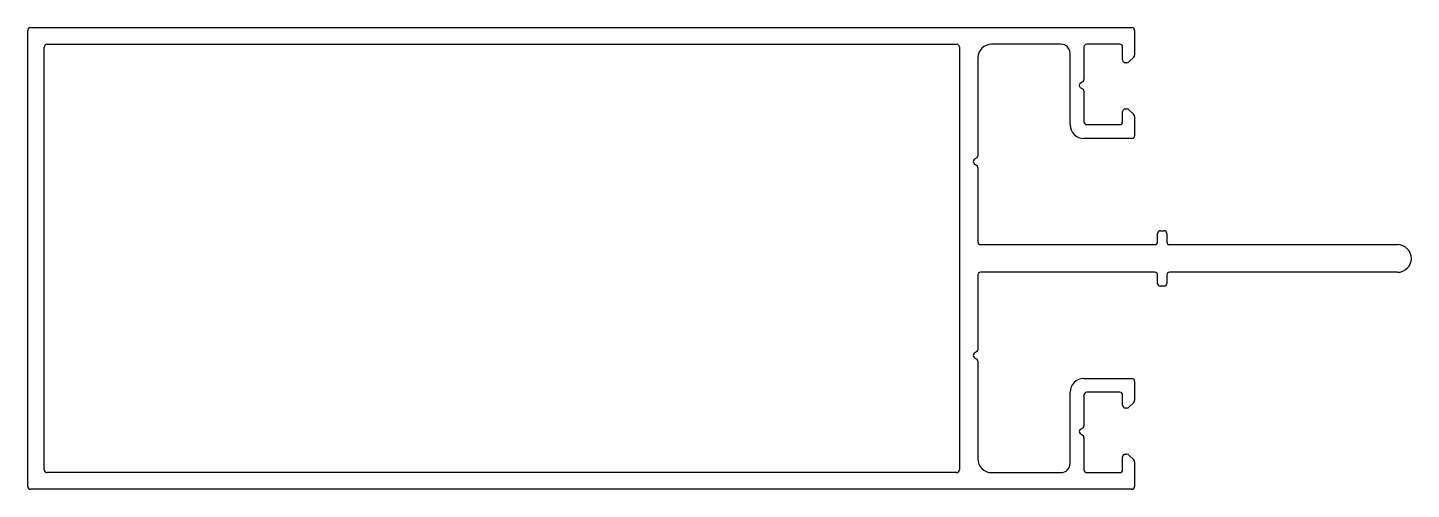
# Model space of a CAD drawing. Extents: x 570 to 720, y 882 to 932.
import ezdxf

# ---------------------------------------------------------------- set-up
doc = ezdxf.new("R2010")
doc.units = 0
doc.layers.get('0').update_dxf_attribs({"linetype": 'CONTINUOUS'})

msp = doc.modelspace()

# ---------------------------------------------------------------- linework, layer by layer
at = {"color": 0}
for p, q in [((569.82, 882.41), (569.82, 931.81)), ((570.12, 932.11), (689.52, 932.11)), ((689.82, 931.81), (689.82, 929.13)), ((571.62, 884.21), (571.62, 930.01)), ((571.92, 930.31), (670.52, 930.31)), ((670.82, 930.01), (670.82, 884.21)), ((681.82, 930.31), (674.32, 930.31)), ((684.32, 930.01), (684.32, 926.48)), ((688.22, 930.31), (684.62, 930.31)), ((688.52, 928.61), (688.52, 930.01)), ((672.82, 928.81), (672.82, 918.23)), ((682.82, 921.61), (682.82, 929.31)), ((689.73, 928.92), (689.2, 928.39)), ((688.99, 928.31), (688.82, 928.31)), ((684.23, 926.27), (683.9, 926.07)), ((683.9, 925.64), (684.23, 925.44)), ((684.32, 925.23), (684.32, 921.91)), ((688.51, 921.91), (688.51, 923.01)), ((688.81, 923.31), (688.99, 923.31)), ((689.2, 923.22), (689.72, 922.69)), ((684.62, 921.61), (688.21, 921.61)), ((689.81, 922.48), (689.81, 920.41)), ((689.51, 920.11), (684.32, 920.11)), ((672.73, 918.02), (672.4, 917.82)), ((672.4, 917.39), (672.73, 917.19)), ((672.82, 916.98), (672.82, 908.91)), ((692.31, 908.91), (692.31, 909.81)), ((692.61, 910.11), (693.01, 910.11)), ((693.31, 909.81), (693.31, 908.91)), ((673.12, 908.61), (692.01, 908.61)), ((693.61, 908.61), (718.32, 908.61)), ((672.82, 905.31), (672.82, 897.23)), ((692.01, 905.61), (673.12, 905.61)), ((692.31, 904.41), (692.31, 905.31)), ((693.31, 905.31), (693.31, 904.41)), ((718.32, 905.61), (693.61, 905.61)), ((693.01, 904.11), (692.61, 904.11)), ((672.73, 897.02), (672.4, 896.82)), ((672.4, 896.39), (672.73, 896.19)), ((672.82, 895.98), (672.82, 885.41)), ((684.32, 894.11), (689.51, 894.11)), ((682.82, 884.91), (682.82, 892.61)), ((688.21, 892.61), (684.62, 892.61)), ((689.81, 893.81), (689.81, 891.73)), ((684.32, 892.31), (684.32, 888.98)), ((688.51, 891.21), (688.51, 892.31)), ((689.72, 891.52), (689.2, 890.99)), ((688.99, 890.91), (688.81, 890.91)), ((684.23, 888.77), (683.9, 888.57)), ((683.9, 888.14), (684.23, 887.94)), ((684.32, 887.73), (684.32, 884.21)), ((688.52, 884.21), (688.52, 885.61)), ((688.82, 885.91), (688.99, 885.91)), ((689.2, 885.82), (689.73, 885.29)), ((689.82, 885.08), (689.82, 882.41)), ((670.52, 883.91), (571.92, 883.91)), ((674.32, 883.91), (681.82, 883.91)), ((684.62, 883.91), (688.22, 883.91)), ((689.52, 882.11), (570.12, 882.11))]:
    msp.add_line(p, q, dxfattribs=at)
for centre, radius, start, end in [((570.12, 931.81), 0.3, 90, 180), ((689.52, 931.81), 0.3, 0, 90), ((571.92, 930.01), 0.3, 90, 180), ((670.52, 930.01), 0.3, 0, 90), ((674.32, 928.81), 1.5, 90, 180), ((681.82, 929.31), 1, 0, 90), ((684.62, 930.01), 0.3, 90, 180), ((688.22, 930.01), 0.3, 0, 90), ((688.82, 928.61), 0.3, 180, 270), ((689.52, 929.13), 0.3, 315, 0), ((688.99, 928.61), 0.3, 270, 315), ((684.12, 925.86), 0.3, 135, 225), ((684.02, 926.48), 0.3, 315, 0), ((684.02, 925.23), 0.3, 0, 45), ((688.81, 923.01), 0.3, 90, 180.0983), ((688.99, 923.01), 0.3, 45, 90), ((689.51, 922.48), 0.3, 0.0596, 45), ((684.32, 921.61), 1.5, 180, 270), ((684.62, 921.91), 0.3, 180, 270), ((688.21, 921.91), 0.3, 270, 0.0983), ((689.51, 920.41), 0.3, 270, 0.0596), ((672.52, 918.23), 0.3, 315, 0), ((672.62, 917.61), 0.3, 135, 225), ((672.52, 916.98), 0.3, 0, 45), ((692.61, 909.81), 0.3, 90, 180), ((693.01, 909.81), 0.3, 0, 90), ((673.12, 908.91), 0.3, 180, 270), ((692.01, 908.91), 0.3, 270, 0), ((693.61, 908.91), 0.3, 180, 270), ((718.32, 907.11), 1.5, 270, 90), ((673.12, 905.31), 0.3, 90, 180), ((692.01, 905.31), 0.3, 0, 90), ((693.61, 905.31), 0.3, 90, 180), ((692.61, 904.41), 0.3, 180, 270), ((693.01, 904.41), 0.3, 270, 0), ((672.52, 897.23), 0.3, 315, 0), ((672.62, 896.61), 0.3, 135, 225), ((672.52, 895.98), 0.3, 0, 45), ((684.32, 892.61), 1.5, 90, 180), ((689.51, 893.81), 0.3, 359.9404, 90), ((684.62, 892.31), 0.3, 90, 180), ((688.21, 892.31), 0.3, 359.9017, 90), ((688.81, 891.21), 0.3, 179.9017, 270), ((689.51, 891.73), 0.3, 315, 359.9404), ((688.99, 891.21), 0.3, 270, 315), ((684.12, 888.36), 0.3, 135, 225), ((684.02, 888.98), 0.3, 315, 0), ((684.02, 887.73), 0.3, 0, 45), ((674.32, 885.41), 1.5, 180, 270), ((688.82, 885.61), 0.3, 90, 180), ((688.99, 885.61), 0.3, 45, 90), ((689.52, 885.08), 0.3, 0, 45), ((571.92, 884.21), 0.3, 180, 270), ((670.52, 884.21), 0.3, 270, 0), ((681.82, 884.91), 1, 270, 0), ((684.62, 884.21), 0.3, 180, 270), ((688.22, 884.21), 0.3, 270, 0), ((570.12, 882.41), 0.3, 180, 270), ((689.52, 882.41), 0.3, 270, 0)]:
    msp.add_arc(centre, radius, start, end, dxfattribs=at)

doc.saveas('drawing.dxf')
